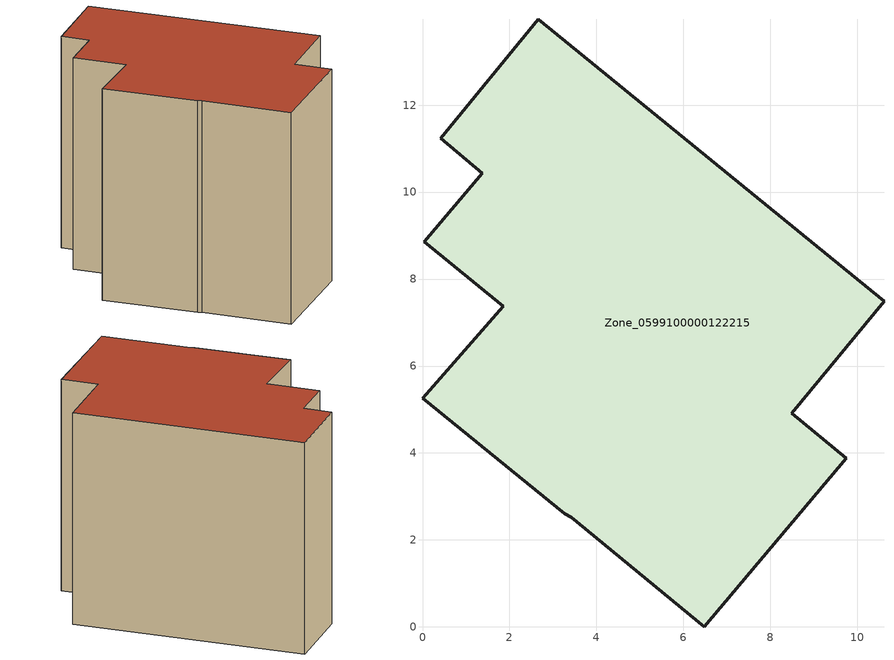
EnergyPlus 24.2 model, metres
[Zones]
Zone_0599100000122215
 floor ground (C_G): 1.37,10.44 0.42,11.24 2.66,13.98 10.61,7.49 8.49,4.91 9.74,3.88 6.48,0 3.42,2.52 3.28,2.6 0,5.26 1.86,7.37 0.04,8.86 z0
 wall outside (C_F): 6.48,0 9.74,3.88 8.49,4.91 10.61,7.49 2.66,13.98 0.42,11.24 1.37,10.44 0.04,8.86 1.86,7.37 0,5.26 3.28,2.6 3.42,2.52 6.48,0 z0:9.59
 roof outside (C_R): 3.28,2.6 3.42,2.52 6.48,0 9.74,3.88 8.49,4.91 10.61,7.49 2.66,13.98 0.42,11.24 1.37,10.44 0.04,8.86 1.86,7.37 0,5.26 z9.59
[BUILDING]
Pand.0599100000122215: North Axis=0; Terrain=City; Loads Convergence Tolerance Value=0.04; Temperature Convergence Tolerance Value=0.4; Solar Distribution=FullExterior; Maximum Number of Warmup Days=25; Minimum Number of Warmup Days=1
[Site:Location]
Rotterdam.The.Hague.AP_ZH_NLD Design_Conditions: Latitude=51.96; Longitude=4.45; Time Zone=1; Elevation=-4.5
[SITE:GROUNDTEMPERATURE:BUILDINGSURFACE]
18, 18, 18, 18, 18, 18, 18, 18, 18, 18, 18, 18
[MATERIAL] Thermal Absorptance=0.9; Solar Absorptance=0.7; Visible Absorptance=0.7
Name | Roughness | Thickness | Conductivity | Density | Specific Heat
G.TC.1946 | MediumSmooth | 0.15 | 1 | 540 | 1210
F.TC.1946 | Rough | 0.3 | 0.857143 | 1920 | 840
R.TC.1946 | MediumRough | 0.2 | 0.909091 | 1500 | 1000
[CONSTRUCTION]
C_G: G.TC.1946
C_F: F.TC.1946
C_R: R.TC.1946
[ZONE]
Zone_0599100000122215: Type=1; Multiplier=1; Ceiling Height=Autocalculate; Volume=Autocalculate; Floor Area=autocalculate; Part of Total Floor Area=Yes
[ZONEINFILTRATION:DESIGNFLOWRATE]
Infil_Zone_0599100000122215: Zone or ZoneList or Space or SpaceList=Zone_0599100000122215; Schedule=AlwaysOn; Design Flow Rate Calculation Method=Flow/Area; Flow Rate per Floor Area=0.003; Constant Term Coefficient=1; Temperature Term Coefficient=0; Velocity Term Coefficient=0; Velocity Squared Term Coefficient=0
[HVACTEMPLATE:ZONE:IDEALLOADSAIRSYSTEM]
Zone_0599100000122215: Maximum Heating Supply Air Temperature=50; Minimum Cooling Supply Air Temperature=13; Maximum Heating Supply Air Humidity Ratio=0.0156; Minimum Cooling Supply Air Humidity Ratio=0.0077; Heating Limit=NoLimit; Cooling Limit=NoLimit; Dehumidification Control Type=ConstantSensibleHeatRatio; Cooling Sensible Heat Ratio=0.7; Dehumidification Setpoint=60; Humidification Control Type=None; Humidification Setpoint=30; Outdoor Air Method=None; Outdoor Air Flow Rate per Person=0.00944; Outdoor Air Flow Rate per Zone Floor Area=0; Outdoor Air Flow Rate per Zone=0; Demand Controlled Ventilation Type=None; Outdoor Air Economizer Type=NoEconomizer; Heat Recovery Type=None; Sensible Heat Recovery Effectiveness=0.7; Latent Heat Recovery Effectiveness=0.65
[ZONECONTROL:THERMOSTAT]
ThermostatControl_Zone_0599100000122215: Zone or ZoneList=Zone_0599100000122215; Control Type Schedule=DualSetpointControlType; Control 1=Thermostat_Zone_0599100000122215; Temperature Difference Between Cutout And Setpoint=0
[THERMOSTATSETPOINT:DUALSETPOINT]
Thermostat_Zone_0599100000122215: Heating Setpoint Temperature Schedule=HeatingSetpoint_Zone_0599100000122215; Cooling Setpoint Temperature Schedule=CoolingSetpoint_Zone_0599100000122215
[SCHEDULE:COMPACT]
HeatingSetpoint_Zone_0599100000122215: Through: 12/31, For: AllDays, Until: 24:00, 21
CoolingSetpoint_Zone_0599100000122215: Through: 12/31, For: AllDays, Until: 24:00, 24
DualSetpointControlType: Through: 12/31, For: AllDays, Until: 24:00, 4
AlwaysOn: Through: 12/31, For: AllDays, Until: 24:00, 1
